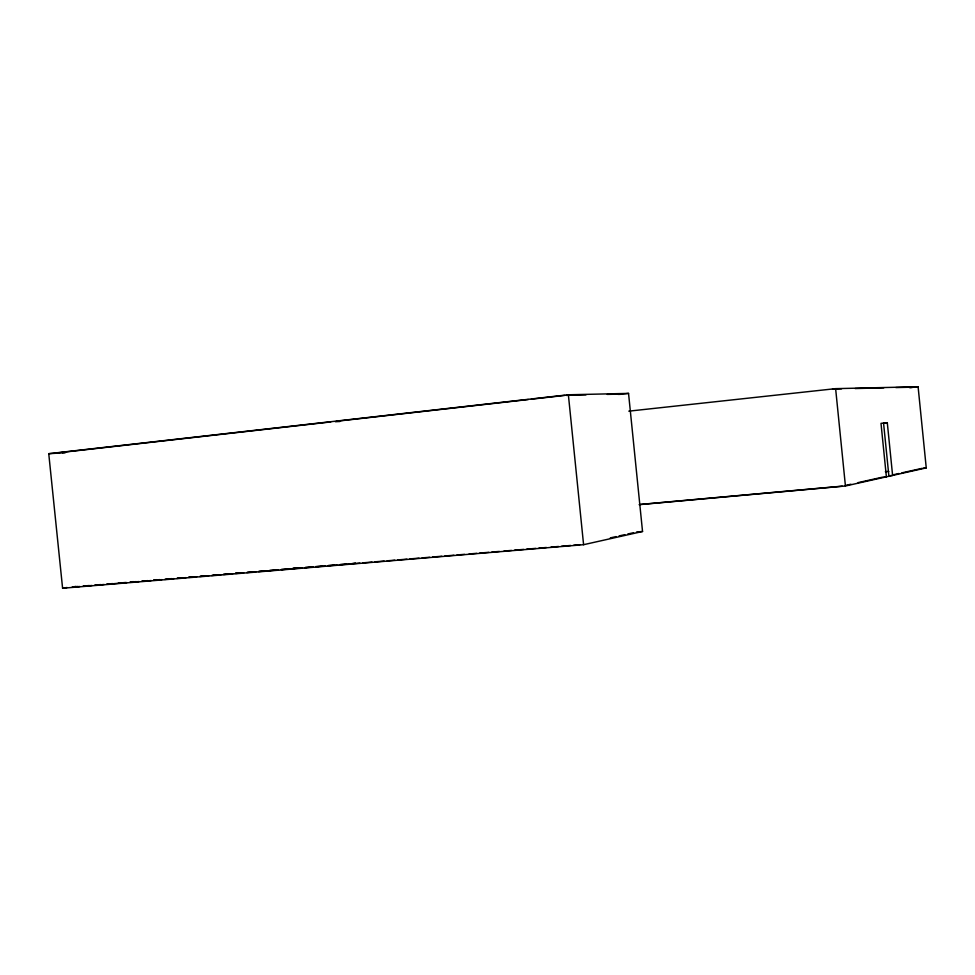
<?xml version="1.0" encoding="UTF-8"?>
<svg xmlns="http://www.w3.org/2000/svg" width="975" height="975" viewBox="0 0 975 975"><rect width="100%" height="100%" fill="white"/><g stroke="black" fill="none" stroke-linecap="round" stroke-linejoin="round"><path stroke-width="1.46" d="M610.313 537.895L616.127 536.591M619.04 535.945L624.841 534.653M627.754 534.008L633.567 532.703M845.154 485.513L850.907 484.234M858.11 482.625L882.582 477.165M893.197 474.801L898.987 473.509M901.875 472.863L922.106 468.353M583.586 544.696L642.537 531.485L628.546 393.4L568.376 394.778L48.75 453.692L62.595 588.242L583.586 544.696L568.376 394.778M639.125 504.66L845.435 486.001L926.25 467.89L918.097 386.758L835.624 388.647L628.802 411.158M355.375 562.977L350.793 563.855L359.885 563.099M292.988 568.352L295.852 567.828M238.424 572.776L235.438 573.312L241.776 572.776M156.548 579.662L153.684 580.149L159.973 579.625M133.282 581.612L130.357 582.112L136.195 581.624M62.595 588.242L67.068 587.498M72.333 587.023L75.843 586.438M57.013 452.948L330.793 421.919M528.352 399.518L336.229 421.298L339.215 421.163M531.375 399.177L564.659 395.411M617.979 394.412L621.002 394.071L607.291 394.4M619.515 394.412L628.546 393.4M909.407 387.636L913.941 387.148L895.842 387.575M910.528 387.562L918.097 386.758M887.299 422.699L883.557 423.077L888.859 475.776L892.6 475.422L887.299 422.699L880.998 423.345L886.385 476.824L883.85 477.055M885.361 471.668L888.786 471.437M923.227 468.171L926.25 467.89M640.819 504.392L842.266 486.159M636.504 531.997L642.537 531.485M73.076 586.901L77.939 586.499M83.631 586.012L89.334 585.536M95.026 585.061L100.73 584.586M106.884 584.074L112.649 583.586M118.402 583.111L125.604 582.502M142.021 581.124L147.847 580.637M165.872 579.138L171.771 578.638M177.669 578.151L182.873 577.712M188.48 577.237L194.439 576.737M200.411 576.249L206.371 575.75M212.806 575.201L218.839 574.702M223.36 574.324L229.393 573.812M247.516 572.301L253.268 571.825M259.009 571.338L263.323 570.972M269.746 570.436L277.01 569.827M281.373 569.473L288.637 568.864M292.732 568.523L299.508 567.95M305.394 567.462L311.281 566.962M315.693 566.597L322.506 566.024M328.161 565.549L334.12 565.049M340.08 564.549L346.028 564.062M72.345 587.145L79.938 586.511M82.936 586.268L92.064 585.5M95.05 585.244L104.203 584.488M107.153 584.232L126.945 582.575M129.846 582.343L139.084 581.563M141.96 581.319L151.21 580.552M154.062 580.308L161.826 579.662M164.653 579.43L173.964 578.65M176.767 578.419L186.091 577.639M188.87 577.395L196.706 576.749M199.741 576.493L208.845 575.725M211.563 575.506L220.972 574.714M223.677 574.494L232.757 573.727M235.779 573.471L243.713 572.812M246.748 572.557L255.852 571.801M258.485 571.582L278.594 569.9M281.178 569.68L302.36 567.901M304.383 567.742L313.475 566.975M315.985 566.768L325.613 565.963M328.087 565.756L337.167 565M339.263 564.817L349.282 563.977M362.919 562.843L372.023 562.075M375.058 561.819L384.162 561.064M387.185 560.808L394.778 560.174M397.812 559.918L406.904 559.163M409.939 558.907L419.043 558.151M422.077 557.895L429.658 557.261M432.693 557.005L441.785 556.237M444.819 555.994L453.923 555.226M456.958 554.97L464.539 554.336M469.097 553.958L476.678 553.325M479.712 553.069L488.804 552.313M491.839 552.057L499.419 551.423M503.977 551.046L511.558 550.412M514.593 550.156L523.697 549.388M526.719 549.132L535.823 548.377M538.858 548.121L546.439 547.487M550.997 547.109L558.577 546.475M561.612 546.219L570.704 545.464M573.739 545.208L579.808 544.696M48.75 453.692L56.306 453.241M62.351 452.888L65.362 452.705M58.537 452.851L64.606 452.497M335.339 421.712L339.897 421.505M566.183 395.375L585.975 394.899M832.492 389.074L841.535 388.854M855.112 388.538L883.777 387.855M835.624 388.647L845.435 486.001"/></g></svg>
